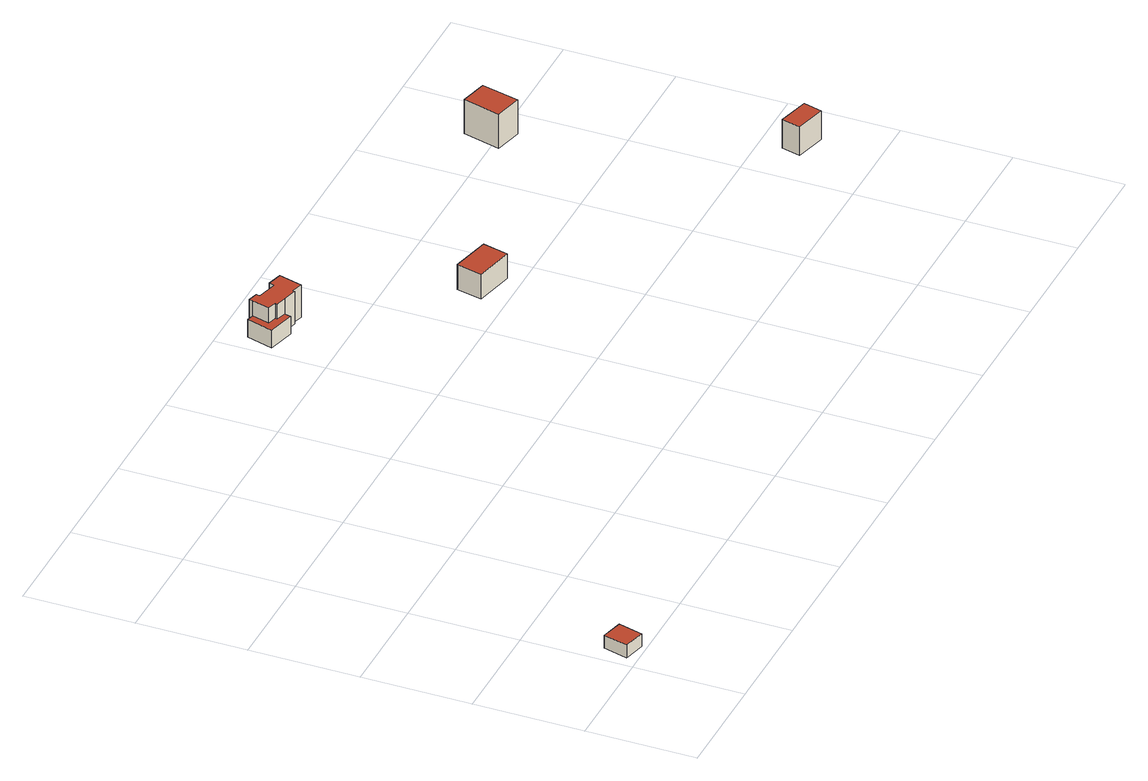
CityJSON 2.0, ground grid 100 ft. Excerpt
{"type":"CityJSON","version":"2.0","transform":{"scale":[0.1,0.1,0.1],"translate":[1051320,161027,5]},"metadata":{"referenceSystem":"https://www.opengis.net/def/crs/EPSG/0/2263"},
"CityObjects":{
"building1":{"type":"Building","attributes":{"name":"Bldg_1511013150","BIN":"4529121"},"geometry":[{"type":"MultiSurface","lod":"2","boundaries":[[[0,1,2,3]],[[4,5,6,7]],[[0,3,7,6]],[[1,0,6,5]],[[2,1,5,4]],[[3,2,4,7]]],"semantics":{"surfaces":[{"type":"RoofSurface","BIN":"4529121"},{"type":"GroundSurface"},{"type":"WallSurface"}],"values":[0,1,2,2,2,2]}}]},
"building2":{"type":"Building","attributes":{"name":"Bldg_1210010186","BIN":"4299457"},"geometry":[{"type":"MultiSurface","lod":"2","boundaries":[[[8,9,10,11,12,13,14,15]],[[16,17,18,19,20,21,22,23,24,25,26,27,28,29]],[[30,31,32,33,34,35,36,37,38,39,40,41,42,43]],[[11,21,20,12]],[[12,20,19,13]],[[13,19,18,14]],[[14,18,17,15]],[[16,29,43,42]],[[17,16,42,41]],[[8,15,41,40]],[[9,8,40,39]],[[10,9,39,38]],[[11,10,38,37]],[[22,21,37,36]],[[23,22,36,35]],[[24,23,35,34]],[[25,24,34,33]],[[26,25,33,32]],[[27,26,32,31]],[[28,27,31,30]],[[29,28,30,43]]],"semantics":{"surfaces":[{"type":"RoofSurface","BIN":"4299457"},{"type":"GroundSurface"},{"type":"WallSurface"}],"values":[0,0,1,2,2,2,2,2,2,2,2,2,2,2,2,2,2,2,2,2,2]}}]},
"building3":{"type":"Building","attributes":{"name":"Bldg_1210002250","BIN":"4299465"},"geometry":[{"type":"MultiSurface","lod":"2","boundaries":[[[44,45,46,47]],[[48,49,50,51]],[[44,47,51,50]],[[45,44,50,49]],[[46,45,49,48]],[[47,46,48,51]]],"semantics":{"surfaces":[{"type":"RoofSurface","BIN":"4299465"},{"type":"GroundSurface"},{"type":"WallSurface"}],"values":[0,1,2,2,2,2]}}]},
"building4":{"type":"Building","attributes":{"name":"Bldg_1210001986","BIN":"4531400"},"geometry":[{"type":"MultiSurface","lod":"2","boundaries":[[[52,53,54,55]],[[56,57,58,59]],[[52,55,59,58]],[[53,52,58,57]],[[54,53,57,56]],[[55,54,56,59]]],"semantics":{"surfaces":[{"type":"RoofSurface","BIN":"4531400"},{"type":"GroundSurface"},{"type":"WallSurface"}],"values":[0,1,2,2,2,2]}}]},
"building5":{"type":"Building","attributes":{"name":"Bldg_1210014057","BIN":"4299433"},"geometry":[{"type":"MultiSurface","lod":"2","boundaries":[[[60,61,62,63]],[[64,65,66,67]],[[63,62,67,66]],[[60,63,66,65]],[[61,60,65,64]],[[62,61,64,67]]],"semantics":{"surfaces":[{"type":"RoofSurface","BIN":"4299433"},{"type":"GroundSurface"},{"type":"WallSurface"}],"values":[0,1,2,2,2,2]}}]}
},
"vertices":[
[62,276,217],[4,53,217],[200,2,217],[259,224,217],[200,2,89],[4,53,89],[62,276,89],[259,224,89],
[3171,4766,181],[3105,4523,181],[3349,4457,181],[3366,4518,181],[3271,4544,181],[3277,4566,181],[3194,4588,181],[3238,4748,181],[3247,4782,329],[3238,4748,329],[3194,4588,329],[3277,4566,329],[3271,4544,329],[3366,4518,329],[3496,4482,329],[3502,4502,329],[3605,4474,329],[3663,4686,329],[3527,4723,329],[3514,4676,329],[3329,4726,329],[3337,4757,329],[3329,4726,7],[3514,4676,7],[3527,4723,7],[3663,4686,7],[3605,4474,7],[3502,4502,7],[3496,4482,7],[3366,4518,7],[3349,4457,7],[3105,4523,7],[3171,4766,7],[3238,4748,7],[3247,4782,7],[3337,4757,7],
[4444,3437,279],[4390,3203,279],[4745,3122,279],[4799,3355,279],[4745,3122,31],[4390,3203,31],[4444,3437,31],[4799,3355,31],
[6547,4268,362],[6464,3923,362],[6716,3862,362],[6799,4207,362],[6716,3862,24],[6464,3923,24],[6547,4268,24],[6799,4207,24],
[7389,1791,297],[7344,1618,297],[7628,1545,297],[7672,1718,297],[7344,1618,12],[7389,1791,12],[7672,1718,12],[7628,1545,12]
]}
